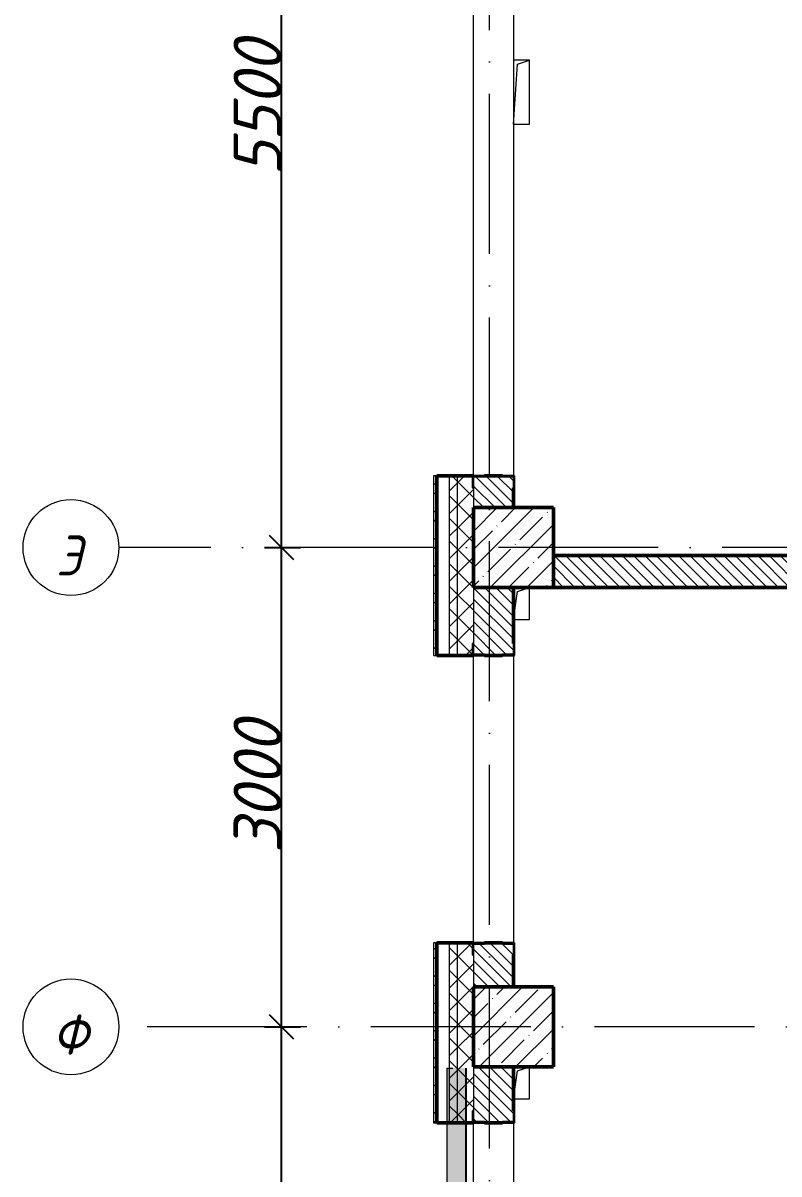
# Model space of a CAD drawing. Header units: millimetres. Extents: x -537608 to 253996, y -217170 to 186033.
# Drawn here: x -189916 to -185186, y -22178 to -14974 of the extents above; entities that cross this region are included whole.
import ezdxf

# ---------------------------------------------------------------- set-up
doc = ezdxf.new("R2010")
doc.units = ezdxf.units.MM
doc.linetypes.add('50_200_ШТРИХ_1Т_ш5_п1_п1_', pattern=[1400, 1000, -200, 0, -200])
for name, color, linetype, lineweight in [('A-____-____-DIMS', 7, 'Continuous', 9), ('A-GENM-____-MCUT', 7, 'Continuous', 25), ('A-GENM-____-OTLN', 7, 'Continuous', 9), ('A-GENM-____-OTLN-1', 7, 'Continuous', 25), ('A-GLAZ-____-OTLN', 7, 'Continuous', 9), ('A-WALL-____-MCUT-2', 7, 'Continuous', 50), ('A-WALL-____-MCUT-3', 7, 'Continuous', 9), ('A-WALL-____-OTLN', 7, 'Continuous', 9), ('A-WALL-____-PATT-1', 7, 'Continuous', 9), ('A-WALL-FNSH-MCUT-1', 7, 'Continuous', 9), ('S-COLS-____-MCUT', 7, 'Continuous', 50), ('S-COLS-____-OTLN', 7, 'Continuous', 9), ('S-GRID-____-IDEN', 7, 'Continuous', 9), ('S-GRID-____-OTLN-1', 7, '50_200_ШТРИХ_1Т_ш5_п1_п1_', 9)]:
    doc.layers.add(name, color=color, linetype=linetype, lineweight=lineweight)
doc.layers.add('A-GLAZ-____-OTLN-1', color=7, linetype='Continuous', lineweight=9, true_color=0xc0c0c0)
doc.styles.add('ISOCPEUR_I', font='isocpeui.ttf', dxfattribs={"height": 300})
doc.dimstyles.new('ISO-2_5_0_9К_БОЛЬШОЙ_ОСИ', dxfattribs={"dimscale": 304.8, "dimtxt": 248.995294, "dimasz": 0.492126, "dimexe": 0.393701, "dimexo": 0, "dimgap": 0, "dimtad": 1, "dimdec": 0, "dimzin": 0, "dimdsep": 46, "dimtxsty": 'ISOCPEUR_I', "dimblk1": 'OBLIQUE', "dimblk2": 'OBLIQUE', "dimsah": 1, "dimcen": 0.09, "dimdle": 0.393701, "dimazin": 0, "dimtfac": 1, "dimtdec": 4, "dimtix": 1, "dimtmove": 0, "dimatfit": 3, "dimfxl": 1, "dimtvp": 1, "dimtolj": 1, "dimtzin": 0, "dimarcsym": 2})
pattern_1 = [(135, (-184647.673, -56738.29), (-35.35534, -35.35534), [])]
pattern_2 = [(45, (-184647.67, -56738.29), (-70.71068, 70.71068), []), (135, (-184647.67, -56738.29), (-70.71068, -70.71068), [])]

# ---------------------------------------------------------------- blocks, each defined once
blk = doc.blocks.new('BSC_Колонна _Прямоугольная - 500х500-V48-АР1_План отверстий 2 этажа в осях 1-64_А-ГГ')
at = {"layer": 'S-COLS-____-OTLN'}
h = blk.add_hatch(dxfattribs=at)
h.set_pattern_fill('FP_77', color=256, style=0, pattern_type=2)
h.set_pattern_definition([(45, (2200, -35481.04), (-114.04925, 114.04925), []), (45, (2314.05, -35481.04), (-114.04925, 114.04925), [201.613, -40.323, 3.353, -36.97])])
h.paths.add_polyline_path([(-250, -250), (250, -250), (250, 250), (-250, 250)], flags=0)
at = {"layer": 'S-COLS-____-MCUT'}
for p, q in [((250, 250), (-250, 250)), ((-250, 250), (-250, -250)), ((250, -250), (250, 250)), ((-250, -250), (250, -250))]:
    blk.add_line(p, q, dxfattribs=at)
blk = doc.blocks.new('BSC_Колонна _Прямоугольная - 500х500-V101-АР1_План отверстий 2 этажа в осях 1-64_А-ГГ')
at = {"layer": 'S-COLS-____-OTLN'}
h = blk.add_hatch(dxfattribs=at)
h.set_pattern_fill('FP_130', color=256, style=0, pattern_type=2)
h.set_pattern_definition([(45, (2200, -38481.04), (-114.04925, 114.04925), []), (45, (2314.05, -38481.04), (-114.04925, 114.04925), [201.613, -40.323, 3.353, -36.97])])
h.paths.add_polyline_path([(-250, -250), (250, -250), (250, 250), (-250, 250), (-250, 94.6)], flags=0)
at = {"layer": 'S-COLS-____-MCUT'}
for p, q in [((250, 250), (-250, 250)), ((-250, 250), (-250, -250)), ((250, -250), (250, 250)), ((-250, -250), (250, -250))]:
    blk.add_line(p, q, dxfattribs=at)
blk = doc.blocks.new('Фахверк_СКБ_Уголок - 250_2700-27497298-АР1_План отверстий 2 этажа в осях 1-64_А-ГГ')
at = {"layer": 'A-GENM-____-MCUT'}
for p, q in [((200, 181), (125, 181)), ((125, 181), (125, 106)), ((131, 106), (131, 175)), ((131, 175), (200, 175)), ((200, 175), (200, 181)), ((125, 106), (131, 106)), ((131, -6), (125, -6)), ((125, -6), (125, -81)), ((131, -75), (131, -6)), ((125, -81), (200, -81)), ((200, -75), (131, -75)), ((200, -81), (200, -75))]:
    blk.add_line(p, q, dxfattribs=at)
blk = doc.blocks.new('AR_Отверстие прямоугольное _в плите_ - AR_Отверстие прямоугольное _в плите_-30510733-АР1_План отверстий 2 этажа в осях 1-64_А-ГГ')
at = {"layer": 'A-GENM-____-OTLN'}
for p, q in [((-50, -100), (-25, 75)), ((-25, 75), (50, 100)), ((50, -100), (50, 100)), ((-50, -100), (50, -100))]:
    blk.add_line(p, q, dxfattribs=at)
blk = doc.blocks.new('AR_Отверстие прямоугольное _в плите_ - AR_Отверстие прямоугольное _в плите_-V170-АР1_План отверстий 2 этажа в осях 1-64_А-ГГ')
at = {"layer": 'A-GENM-____-OTLN'}
for p, q in [((50, 200), (-50, 200)), ((-50, -200), (-25, 175)), ((-25, 175), (50, 200)), ((50, -200), (50, 200)), ((-50, -200), (50, -200))]:
    blk.add_line(p, q, dxfattribs=at)
blk = doc.blocks.new('Отлив_СКБ - Отлив витража_120_НВФ-31885689-АР1_План отверстий 2 этажа в осях 1-64_А-ГГ')
at = {"layer": 'A-GLAZ-____-OTLN-1'}
for points in [[(1800, 2), (1800, 120), (0, 120), (0, 2), (1103.1, 2)], [(1103.1, 0), (1800, 0), (1800, 2), (0, 2), (0, 0)]]:
    blk.add_hatch(color=256, dxfattribs=at).paths.add_polyline_path(points, flags=0)
at = {"layer": 'A-GLAZ-____-OTLN'}
for p, q in [((0, 83), (0, 120)), ((1800, 120), (0, 120)), ((1800, 120), (1800, 83)), ((0, 2), (1800, 2)), ((1800, 0), (0, 0))]:
    blk.add_line(p, q, dxfattribs=at)
blk = doc.blocks.new('Ось сетки - Круг_Ø6_00__ISO-2_5_0_9K_-25732049-АР1_План отверстий 2 этажа в осях 1-64_А-ГГ')
at = {"layer": 'S-GRID-____-IDEN'}
blk.add_circle((0, 0), 3, dxfattribs=at)
blk = doc.blocks.new('_Oblique')
at = {"color": 0, "linetype": 'ByBlock', "lineweight": -2}
blk.add_line((-0.5, -0.5), (0.5, 0.5), dxfattribs=at)
blk = doc.blocks.new('*D2466')
at = {"layer": 'A-____-____-DIMS', "color": 0, "lineweight": -2, "transparency": 16777216}
for p, q in [((-188299.1, -24377.2), (-188299.1, -21137.2)), ((-188405.1, -21257.2), (-188179.1, -21257.2)), ((-188405.1, -24257.2), (-188179.1, -24257.2))]:
    blk.add_line(p, q, dxfattribs=at)
at = {"layer": 'Defpoints', "color": 0, "transparency": 16777216}
for p in [(-188405.1, -21257.2), (-188299.1, -21257.2), (-188405.1, -24257.2)]:
    blk.add_point(p, dxfattribs=at)
at = {"layer": 'A-____-____-DIMS', "color": 0, "lineweight": -2, "transparency": 16777216, "xscale": 150, "yscale": 150, "zscale": 150}
for p, rotation in [((-188299.1, -21257.2), 90), ((-188299.1, -24257.2), 270)]:
    blk.add_blockref('_Oblique', p, dxfattribs=dict(at, rotation=rotation))
at = {"layer": 'A-____-____-DIMS', "color": 0, "transparency": 16777216, "insert": (-188449.1, -22757.2), "char_height": 300, "width": 758.478, "attachment_point": 5, "rotation": 90, "style": 'ISOCPEUR_I'}
blk.add_mtext('\\A1;3000', dxfattribs=at)
blk = doc.blocks.new('*D2467')
at = {"layer": 'A-____-____-DIMS', "color": 0, "lineweight": -2, "transparency": 16777216}
for p, q in [((-188299.1, -21377.2), (-188299.1, -18137.2)), ((-188405.1, -18257.2), (-188179.1, -18257.2)), ((-188405.1, -21257.2), (-188179.1, -21257.2))]:
    blk.add_line(p, q, dxfattribs=at)
at = {"layer": 'Defpoints', "color": 0, "transparency": 16777216}
for p in [(-188405.1, -18257.2), (-188299.1, -18257.2), (-188405.1, -21257.2)]:
    blk.add_point(p, dxfattribs=at)
at = {"layer": 'A-____-____-DIMS', "color": 0, "lineweight": -2, "transparency": 16777216, "xscale": 150, "yscale": 150, "zscale": 150}
for p, rotation in [((-188299.1, -18257.2), 90), ((-188299.1, -21257.2), 270)]:
    blk.add_blockref('_Oblique', p, dxfattribs=dict(at, rotation=rotation))
at = {"layer": 'A-____-____-DIMS', "color": 0, "transparency": 16777216, "insert": (-188449.1, -19757.2), "char_height": 300, "width": 758.478, "attachment_point": 5, "rotation": 90, "style": 'ISOCPEUR_I'}
blk.add_mtext('\\A1;3000', dxfattribs=at)
blk = doc.blocks.new('*D2468')
at = {"layer": 'A-____-____-DIMS', "color": 0, "lineweight": -2, "transparency": 16777216}
for p, q in [((-188299.1, -18377.2), (-188299.1, -12637.2)), ((-188405.1, -12757.2), (-188179.1, -12757.2)), ((-188405.1, -18257.2), (-188179.1, -18257.2))]:
    blk.add_line(p, q, dxfattribs=at)
at = {"layer": 'Defpoints', "color": 0, "transparency": 16777216}
for p in [(-188405.1, -12757.2), (-188299.1, -12757.2), (-188405.1, -18257.2)]:
    blk.add_point(p, dxfattribs=at)
at = {"layer": 'A-____-____-DIMS', "color": 0, "lineweight": -2, "transparency": 16777216, "xscale": 150, "yscale": 150, "zscale": 150}
for p, rotation in [((-188299.1, -12757.2), 90), ((-188299.1, -18257.2), 270)]:
    blk.add_blockref('_Oblique', p, dxfattribs=dict(at, rotation=rotation))
at = {"layer": 'A-____-____-DIMS', "color": 0, "transparency": 16777216, "insert": (-188449.1, -15507.2), "char_height": 300, "width": 758.478, "attachment_point": 5, "rotation": 90, "style": 'ISOCPEUR_I'}
blk.add_mtext('\\A1;5500', dxfattribs=at)

msp = doc.modelspace()

# ---------------------------------------------------------------- hatches: boundary and pattern name
at = {"layer": 'A-WALL-____-PATT-1'}
h = msp.add_hatch(dxfattribs=at)
h.set_pattern_fill('FP_3', color=256, style=0, pattern_type=2)
h.set_pattern_definition([(45, (-184647.67, -56738.29), (-85.5366, 85.5366), []), (45, (-184590.65, -56738.29), (-85.5366, 85.5366), [])])
h.paths.add_polyline_path([(-187327.6725, -24677.2474), (-187327.6725, -23657.2474), (-187347.6725, -23657.2474), (-187347.6725, -24677.2474)], flags=0)
h.paths.add_polyline_path([(-187347.6725, -21857.2474), (-187327.6725, -21857.2474), (-187327.6725, -20732.2474), (-187347.6725, -20732.2474), (-187347.6725, -21602.621)], flags=0)
h.paths.add_polyline_path([(-187327.6725, -18932.2474), (-187327.6725, -17807.2474), (-187347.6725, -17807.2474), (-187347.6725, -18932.2474)], flags=0)
h.paths.add_polyline_path([(-187327.6725, -13007.2474), (-187327.6725, -11807.2474), (-187347.6725, -11807.2474), (-187347.6725, -13007.2474)], flags=0)
h.paths.add_polyline_path([(-187347.6725, -10007.2474), (-187327.6725, -10007.2474), (-187327.6725, -8757.2474), (-187347.6725, -8757.2474), (-187347.6725, -9562.705)], flags=0)
h = msp.add_hatch(dxfattribs=at)
h.set_pattern_fill('FP_1', color=256, style=0, pattern_type=2)
h.set_pattern_definition(pattern_2)
h.paths.add_polyline_path([(-187197.6725, -24507.2474), (-187197.6725, -23657.2474), (-187247.6725, -23657.2474), (-187247.6725, -24507.2474)], flags=0)
h.paths.add_polyline_path([(-187197.6725, -21857.2474), (-187197.6725, -20732.2474), (-187247.6725, -20732.2474), (-187247.6725, -21857.2474)], flags=0)
h.paths.add_polyline_path([(-187197.6725, -18932.2474), (-187197.6725, -17807.2474), (-187247.6725, -17807.2474), (-187247.6725, -18932.2474)], flags=0)
h.paths.add_polyline_path([(-187197.6725, -13007.2474), (-187197.6725, -11807.2474), (-187247.6725, -11807.2474), (-187247.6725, -13007.2474)], flags=0)
h.paths.add_polyline_path([(-187197.6725, -10007.2474), (-187197.6725, -8857.2474), (-187247.6725, -8857.2474), (-187247.6725, -10007.2474)], flags=0)
h = msp.add_hatch(dxfattribs=at)
h.set_pattern_fill('FP_1', color=256, style=0, pattern_type=2)
h.set_pattern_definition(pattern_2)
h.paths.add_polyline_path([(-187097.6725, -24507.2474), (-187097.6725, -23732.2474), (-187103.6725, -23732.2474), (-187103.6725, -23657.2474), (-187197.6725, -23657.2474), (-187197.6725, -24507.2474)], flags=0)
h.paths.add_polyline_path([(-187197.6725, -21857.2474), (-187103.6725, -21857.2474), (-187103.6725, -21782.2474), (-187097.6725, -21782.2474), (-187097.6725, -20807.2474), (-187103.6725, -20807.2474), (-187103.6725, -20732.2474), (-187197.6725, -20732.2474), (-187197.6725, -21602.621)], flags=0)
h.paths.add_polyline_path([(-187197.6725, -18932.2474), (-187103.6725, -18932.2474), (-187103.6725, -18857.2474), (-187097.6725, -18857.2474), (-187097.6725, -17882.2474), (-187103.6725, -17882.2474), (-187103.6725, -17807.2474), (-187197.6725, -17807.2474), (-187197.6725, -18926.2474)], flags=0)
h.paths.add_polyline_path([(-187097.6725, -13007.2474), (-187097.6725, -11882.2474), (-187103.6725, -11882.2474), (-187103.6725, -11807.2474), (-187197.6725, -11807.2474), (-187197.6725, -13007.2474)], flags=0)
h.paths.add_polyline_path([(-187197.6725, -10007.2474), (-187103.6725, -10007.2474), (-187103.6725, -9932.2474), (-187097.6725, -9932.2474), (-187097.6725, -8907.2474), (-187197.6725, -8907.2474), (-187197.6725, -9562.705)], flags=0)
h = msp.add_hatch(dxfattribs=at)
h.set_pattern_fill('FP_6', color=256, style=0, pattern_type=2)
h.set_pattern_definition(pattern_1)
h.paths.add_polyline_path([(-186903.6725, -18007.2474), (-186847.6725, -18007.2474), (-186847.6725, -17813.2474), (-186916.6725, -17813.2474), (-186916.6725, -17807.2474), (-187028.6725, -17807.2474), (-187028.6725, -17813.2474), (-187097.6725, -17813.2474), (-187097.6725, -18007.2474)], flags=0)
h = msp.add_hatch(dxfattribs=at)
h.set_pattern_fill('FP_6', color=256, style=0, pattern_type=2)
h.set_pattern_definition(pattern_1)
h.paths.add_polyline_path([(-179697.6725, -18507.2474), (-179547.6725, -18507.2474), (-179547.6725, -18307.2474), (-183047.6725, -18307.2474), (-183047.6725, -18376.2474), (-183053.6725, -18376.2474), (-183053.6725, -18307.2474), (-186597.6725, -18307.2474), (-186597.6725, -18507.2474), (-183053.6725, -18507.2474), (-183053.6725, -18438.2474), (-183047.6725, -18438.2474), (-183047.6725, -18507.2474), (-179797.6725, -18507.2474)], flags=0)
h = msp.add_hatch(dxfattribs=at)
h.set_pattern_fill('FP_6', color=256, style=0, pattern_type=2)
h.set_pattern_definition(pattern_1)
h.paths.add_polyline_path([(-186847.6725, -21007.2474), (-186847.6725, -20738.2474), (-186916.6725, -20738.2474), (-186916.6725, -20732.2474), (-187028.6725, -20732.2474), (-187028.6725, -20738.2474), (-187097.6725, -20738.2474), (-187097.6725, -21007.2474)], flags=0)
h.paths.add_polyline_path([(-186916.6725, -18932.2474), (-186916.6725, -18926.2474), (-186847.6725, -18926.2474), (-186847.6725, -18507.2474), (-187097.6725, -18507.2474), (-187097.6725, -18926.2474), (-187028.6725, -18926.2474), (-187028.6725, -18932.2474)], flags=0)
h = msp.add_hatch(dxfattribs=at)
h.set_pattern_fill('FP_6', color=256, style=0, pattern_type=2)
h.set_pattern_definition(pattern_1)
h.paths.add_polyline_path([(-186847.6725, -24007.2474), (-186847.6725, -23663.2474), (-186916.6725, -23663.2474), (-186916.6725, -23657.2474), (-187028.6725, -23657.2474), (-187028.6725, -23663.2474), (-187097.6725, -23663.2474), (-187097.6725, -24007.2474)], flags=0)
h.paths.add_polyline_path([(-186916.6725, -21857.2474), (-186916.6725, -21851.2474), (-186847.6725, -21851.2474), (-186847.6725, -21507.2474), (-187097.6725, -21507.2474), (-187097.6725, -21851.2474), (-187028.6725, -21851.2474), (-187028.6725, -21857.2474)], flags=0)

# ---------------------------------------------------------------- linework, layer by layer
at = {"layer": 'A-WALL-____-MCUT-2'}
for p, q in [((-187103.6725, -17807.2474), (-187327.6725, -17807.2474)), ((-187327.6725, -17807.2474), (-187327.6725, -18932.2474)), ((-186916.6725, -17807.2474), (-187028.6725, -17807.2474)), ((-186847.6725, -18007.2474), (-186847.6725, -17882.2474)), ((-183122.6725, -18307.2474), (-186597.6725, -18307.2474)), ((-186847.6725, -18857.2474), (-186847.6725, -18507.2474)), ((-186597.6725, -18507.2474), (-183122.6725, -18507.2474)), ((-187327.6725, -18932.2474), (-187103.6725, -18932.2474)), ((-187028.6725, -18932.2474), (-186916.6725, -18932.2474)), ((-187103.6725, -20732.2474), (-187327.6725, -20732.2474)), ((-187327.6725, -20732.2474), (-187327.6725, -21857.2474)), ((-186916.6725, -20732.2474), (-187028.6725, -20732.2474)), ((-186847.6725, -21007.2474), (-186847.6725, -20807.2474)), ((-186847.6725, -21782.2474), (-186847.6725, -21507.2474)), ((-187327.6725, -21857.2474), (-187103.6725, -21857.2474)), ((-187028.6725, -21857.2474), (-186916.6725, -21857.2474))]:
    msp.add_line(p, q, dxfattribs=at)
at = {"layer": 'A-WALL-____-MCUT-3'}
for p, q in [((-187247.6725, -18932.2474), (-187247.6725, -17807.2474)), ((-187197.6725, -18932.2474), (-187197.6725, -17807.2474)), ((-187097.6725, -17882.2474), (-187097.6725, -18007.2474)), ((-187097.6725, -18507.2474), (-187097.6725, -18857.2474)), ((-187247.6725, -21857.2474), (-187247.6725, -20732.2474)), ((-187197.6725, -21857.2474), (-187197.6725, -20732.2474)), ((-187097.6725, -20807.2474), (-187097.6725, -21007.2474)), ((-187097.6725, -21507.2474), (-187097.6725, -21782.2474))]:
    msp.add_line(p, q, dxfattribs=at)
at = {"layer": 'A-WALL-____-OTLN'}
for p, q in [((-187097.6725, -17807.2474), (-187097.6725, -13007.2474)), ((-186847.6725, -13007.2474), (-186847.6725, -17807.2474)), ((-187097.6725, -20732.2474), (-187097.6725, -18932.2474)), ((-186847.6725, -18932.2474), (-186847.6725, -20732.2474)), ((-187097.6725, -23657.2474), (-187097.6725, -21857.2474)), ((-186847.6725, -21857.2474), (-186847.6725, -23657.2474))]:
    msp.add_line(p, q, dxfattribs=at)
at = {"layer": 'A-WALL-FNSH-MCUT-1'}
for p, q in [((-187347.6725, -17807.2474), (-187347.6725, -18932.2474)), ((-187327.6725, -17807.2474), (-187347.6725, -17807.2474)), ((-187347.6725, -18932.2474), (-187327.6725, -18932.2474)), ((-187347.6725, -20732.2474), (-187347.6725, -21857.2474)), ((-187327.6725, -20732.2474), (-187347.6725, -20732.2474)), ((-187347.6725, -21857.2474), (-187327.6725, -21857.2474))]:
    msp.add_line(p, q, dxfattribs=at)
at = {"layer": 'S-GRID-____-OTLN-1'}
for p, q in [((-186997.6725, -61220.8957), (-186997.6725, -6857.3298)), ((-157939.9334, -18257.2474), (-189316.4427, -18257.2474)), ((-178339.1866, -21257.2474), (-189316.4427, -21257.2474))]:
    msp.add_line(p, q, dxfattribs=at)

# ---------------------------------------------------------------- block references
at = {"layer": 'A-GENM-____-OTLN'}
for name, p in [('AR_Отверстие прямоугольное _в плите_ - AR_Отверстие прямоугольное _в плите_-V170-АР1_План отверстий 2 этажа в осях 1-64_А-ГГ', (-186797.6725, -15407.2474)), ('AR_Отверстие прямоугольное _в плите_ - AR_Отверстие прямоугольное _в плите_-30510733-АР1_План отверстий 2 этажа в осях 1-64_А-ГГ', (-186797.6725, -18607.2474)), ('AR_Отверстие прямоугольное _в плите_ - AR_Отверстие прямоугольное _в плите_-30510733-АР1_План отверстий 2 этажа в осях 1-64_А-ГГ', (-186797.6725, -21607.2474))]:
    msp.add_blockref(name, p, dxfattribs=at)
at = {"layer": 'A-GENM-____-OTLN-1'}
for p, rotation in [((-187022.6725, -17682.2474), 269.9999999999999), ((-186922.6725, -19057.2474), 89.99999999999991), ((-187022.6725, -20607.2474), 269.9999999999999), ((-186922.6725, -21982.2474), 89.99999999999991)]:
    msp.add_blockref('Фахверк_СКБ_Уголок - 250_2700-27497298-АР1_План отверстий 2 этажа в осях 1-64_А-ГГ', p, dxfattribs=dict(at, rotation=rotation))
at = {"layer": 'A-GLAZ-____-OTLN', "rotation": 90}
msp.add_blockref('Отлив_СКБ - Отлив витража_120_НВФ-31885689-АР1_План отверстий 2 этажа в осях 1-64_А-ГГ', (-187144.1575, -23315.6377), dxfattribs=at)
at = {"layer": 'S-COLS-____-OTLN'}
for name, p in [('BSC_Колонна _Прямоугольная - 500х500-V101-АР1_План отверстий 2 этажа в осях 1-64_А-ГГ', (-186847.6725, -18257.2474)), ('BSC_Колонна _Прямоугольная - 500х500-V48-АР1_План отверстий 2 этажа в осях 1-64_А-ГГ', (-186847.6725, -21257.2474))]:
    msp.add_blockref(name, p, dxfattribs=at)
at = {"layer": 'S-GRID-____-IDEN', "xscale": 99.99999999999993, "yscale": 99.99999999999993, "zscale": 99.99999999999993}
for p, rotation in [((-189616.4427, -18257.2474), 89.99999999999982), ((-189616.4427, -21257.2474), 89.9999999999998)]:
    msp.add_blockref('Ось сетки - Круг_Ø6_00__ISO-2_5_0_9K_-25732049-АР1_План отверстий 2 этажа в осях 1-64_А-ГГ', p, dxfattribs=dict(at, rotation=rotation))

# ---------------------------------------------------------------- texts
at = {"layer": 'S-GRID-____-IDEN', "char_height": 250, "attachment_point": 1, "style": 'ISOCPEUR_I'}
for s, insert, width in [('\\fISOCPEUR|b0|i1|c204|p34|;\\W.9;Э', (-189709.2632, -18181.1715), 223.670812), ('\\fISOCPEUR|b0|i1|c204|p34|;\\W.9;Ф', (-189733.1132, -21181.1715), 281.392312)]:
    msp.add_mtext(s, dxfattribs=dict(at, insert=insert, width=width))

# ---------------------------------------------------------------- dimensions: what is measured, and where the dimension line sits
at = {"layer": 'A-____-____-DIMS'}
for base, p1, p2, override, picture, middle in [((-188299.0681, -12757.2474), (-188405.1341, -18257.2474), (-188405.1341, -12757.2474), {"dimpost": '<>', "dimfxl": 5500}, '*D2468', (-188449.0681, -15507.2474)), ((-188299.0681, -18257.2474), (-188405.1341, -21257.2474), (-188405.1341, -18257.2474), {"dimpost": '<>', "dimfxl": 3000}, '*D2467', (-188449.0681, -19757.2474)), ((-188299.0681, -21257.2474), (-188405.1341, -24257.2474), (-188405.1341, -21257.2474), {"dimpost": '<>', "dimfxl": 3000}, '*D2466', (-188449.0681, -22757.2474))]:
    dim = msp.add_linear_dim(base=base, p1=p1, p2=p2, angle=90, dimstyle='ISO-2_5_0_9К_БОЛЬШОЙ_ОСИ', override=override, dxfattribs=at)
    dim.commit()
    dim.dimension.update_dxf_attribs({"geometry": picture, "text_midpoint": middle})

doc.saveas('drawing.dxf')
